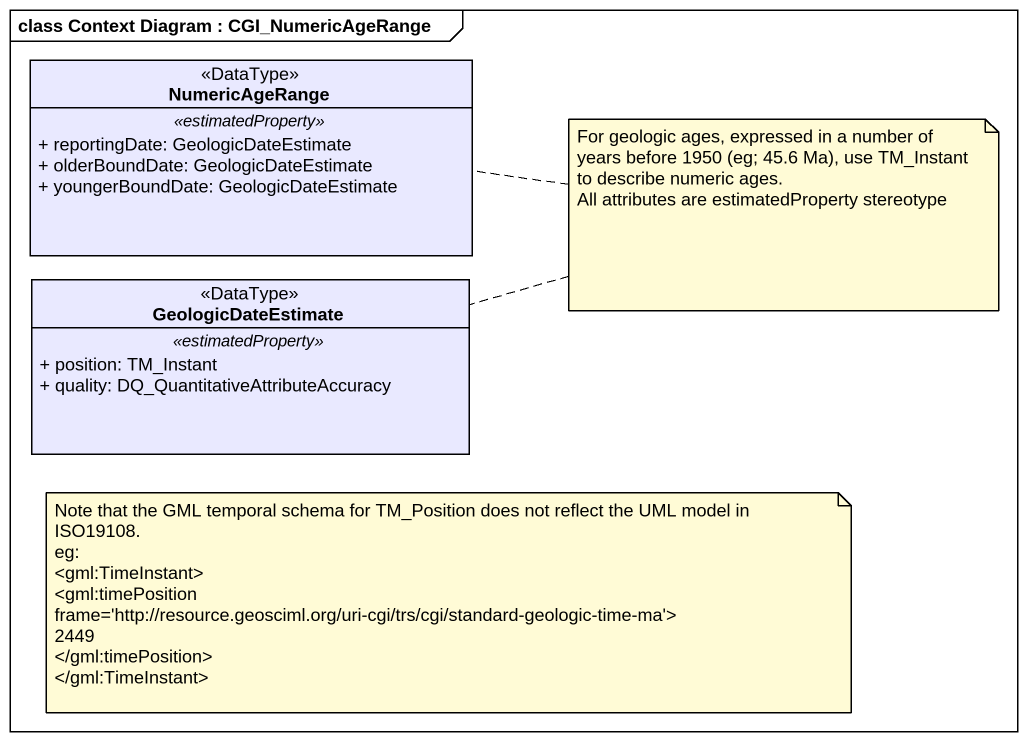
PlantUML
@startuml
mainframe class Context Diagram : CGI_NumericAgeRange
hide circle
hide empty members
skinparam classAttributeIconSize 0
class NumericAgeRange <<DataType>> #E9E9FF {
  .. <<estimatedProperty>> ..
  + reportingDate: GeologicDateEstimate
  + olderBoundDate: GeologicDateEstimate
  + youngerBoundDate: GeologicDateEstimate
}
class GeologicDateEstimate <<DataType>> #E9E9FF {
  .. <<estimatedProperty>> ..
  + position: TM_Instant
  + quality: DQ_QuantitativeAttributeAccuracy
}
note as N1
  For geologic ages, expressed in a number of years before 1950 (eg; 45.6 Ma), use TM_Instant to describe numeric ages.
  All attributes are estimatedProperty stereotype
end note
N1 .. GeologicDateEstimate
N1 .. NumericAgeRange
note as N2
  Note that the GML temporal schema for TM_Position does not reflect the UML model in ISO19108.
  eg:
  <gml:TimeInstant>
  <gml:timePosition frame='http://resource.geosciml.org/uri-cgi/trs/cgi/standard-geologic-time-ma'>
  2449
  </gml:timePosition>
  </gml:TimeInstant>
end note
@enduml
